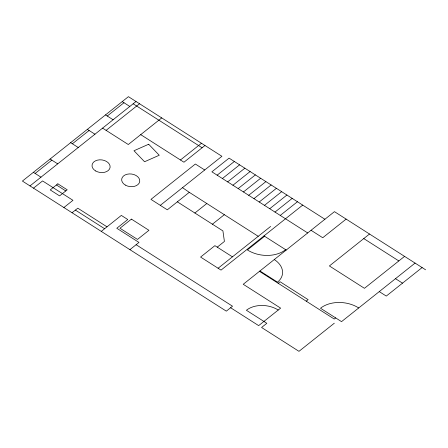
<?xml version="1.0" encoding="UTF-8"?>
<svg xmlns="http://www.w3.org/2000/svg" width="448" height="448" viewBox="0 0 448 448"><rect width="100%" height="100%" fill="white"/><g stroke="black" fill="none" stroke-linecap="round" stroke-linejoin="round"><path stroke-width="0.67" d="M35.14 173.443L51.856 160.138M72.391 143.786L89.107 130.48M107.257 116.032L123.973 102.726M29.994 185.914L136.024 101.506M33.499 188.154L42.577 180.93L72.957 200.312L63.885 207.536M106.098 130.362L139.53 103.746M161.728 117.908L128.296 144.525L102.592 128.122M72.061 212.75L77.795 208.191L107.01 226.828M180.449 159.981L201.46 143.254M204.966 145.488L183.954 162.221L140.717 134.635M101.276 231.386L121.335 215.421L127.764 219.52L116.777 228.262L138.981 242.43L129.909 249.654M160.3 205.346L221.911 156.296L128.425 96.662L22.4 181.07L226.313 311.153L232.523 306.208L136.114 244.709M258.227 236.309L189.28 192.326L167.311 209.821L150.954 199.382L195.367 164.024L204.719 169.988M217.146 175.174L234.338 161.487M222.404 178.528L239.596 164.842M227.662 181.882L244.854 168.196M194.869 213.018L206.808 203.51M232.921 185.237L250.113 171.55M238.179 188.591L255.371 174.905M243.438 191.946L260.63 178.259M212.397 224.196L224.336 214.693M248.696 195.3L265.888 181.614M253.954 198.654L271.146 184.968M259.213 202.009L276.405 188.322M264.471 205.363L281.663 191.677M217.246 247.15L224.409 241.45L222.914 230.905L177.341 201.835M269.73 208.718L286.922 195.031M274.988 212.072L292.18 198.386M280.246 215.426L297.438 201.74M218.109 268.246L270.642 226.425M302.697 205.094L221.032 270.11L200.581 257.068L214.906 245.661L232.434 256.844M264.6 236.264L247.402 249.95A27.272 19.012 7.1 0 0 285.634 249.682M346.136 219.106L322.734 237.737L311.052 230.283M278.169 283.276L280.078 281.753L308.123 299.645L306.214 301.168M369.51 234.018L329.392 265.955L364.448 288.316L404.566 256.379M335.692 317.918L334.258 319.054L259.47 271.348M334.314 323.198L298.973 351.338L261.576 327.482L266.829 323.299L246.383 310.257A22.73 15.848 7.1 0 1 278.236 310.033M415.083 263.088L341.533 321.642L320.499 308.224A27.272 19.012 7.1 0 1 358.725 307.955M422.094 267.562L386.277 296.078L379.266 291.603M425.6 269.797L334.454 211.652L243.23 284.273L280.627 308.129L258.658 325.618L230.614 307.731M363.776 238.582L398.838 260.943M324.901 219.257L229.079 158.133L211.887 171.819L307.709 232.949M133.157 103.79L202.098 147.773M122.22 101.606L129.814 106.45M395.5 278.678L402.511 283.153M105.504 114.912L113.098 119.756M264.012 235.894L286.216 250.057M87.354 129.36L94.948 134.21M70.638 142.671L78.232 147.515M259.946 270.967L277.474 282.15A22.73 15.848 7.1 0 0 274.277 259.56M50.103 159.018L57.697 163.862M56.437 184.974L65.783 190.938M33.387 172.323L40.981 177.173M75.404 210.09L104.619 228.726M182.51 187.667L189.28 192.326M57.87 183.837L50.226 189.918L59.573 195.882L67.217 189.801L57.87 183.837M131.426 219.117L119.963 228.239L137.491 239.422L148.954 230.3L131.426 219.117M148.68 144.239L133.98 150.741L144.558 161.745L159.258 155.243L148.68 144.239M125.322 185.074A9.089 6.339 7.1 0 0 139.709 181.602A9.089 6.339 7.1 0 0 127.103 174.238A9.089 6.339 7.1 0 0 125.322 185.074M95.682 170.968A9.089 6.339 7.1 0 0 110.074 167.49A9.089 6.339 7.1 0 0 97.468 160.132A9.089 6.339 7.1 0 0 95.682 170.968"/></g></svg>
